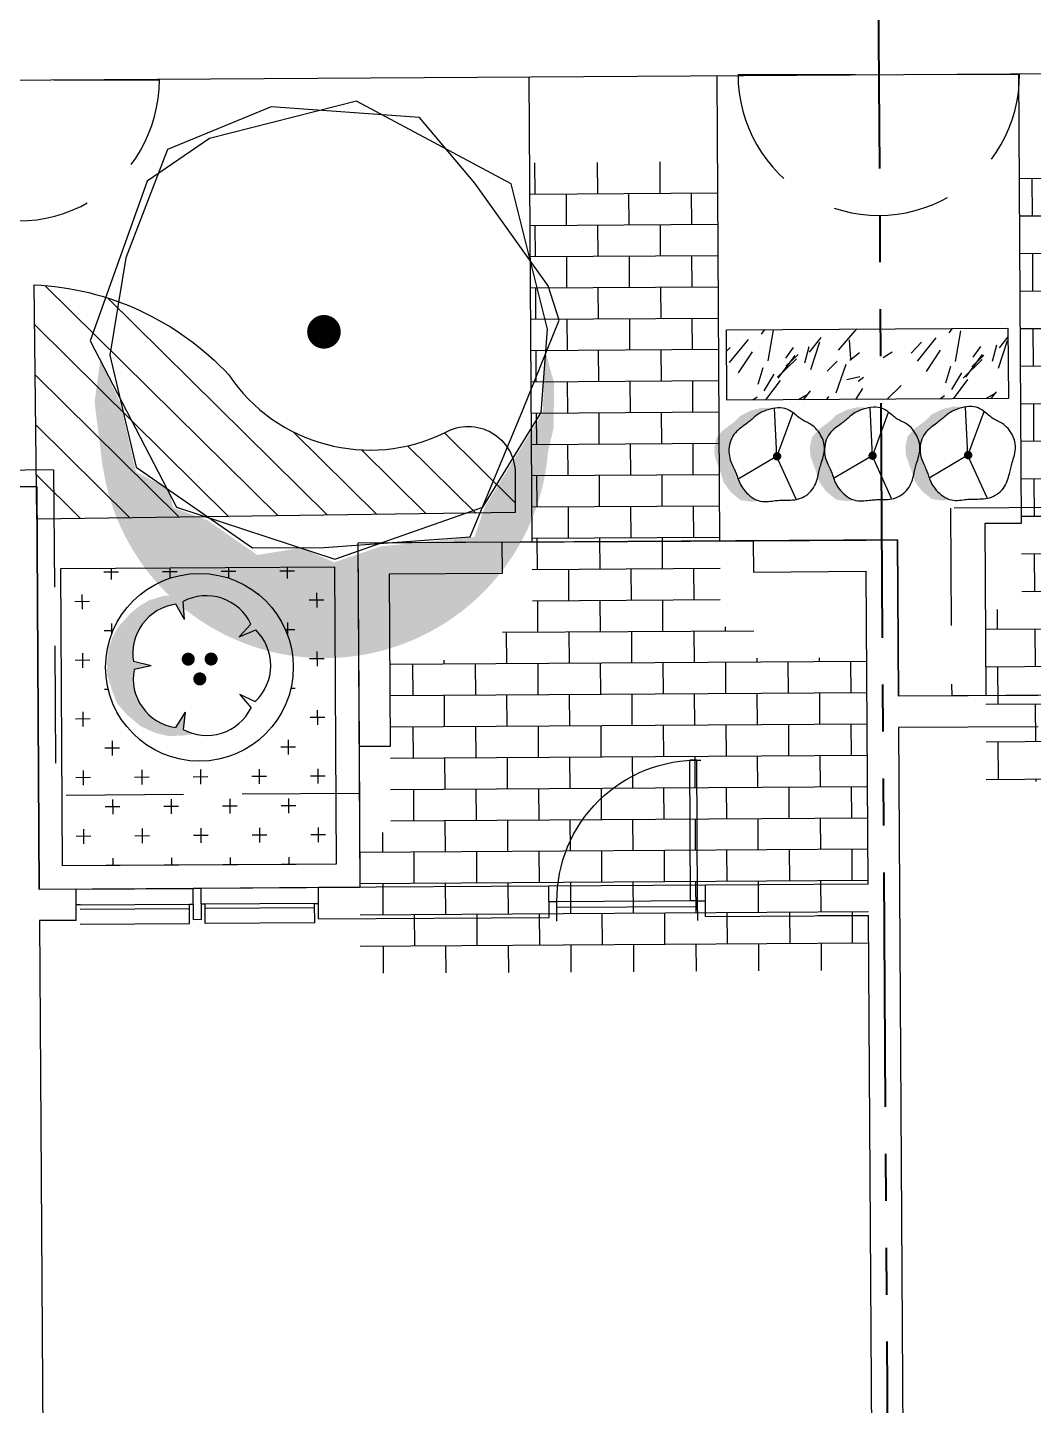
# Model space of a CAD drawing. Header units: feet. Extents: x 919634 to 928945, y 707022 to 708026.
# Drawn here: x 920862.08 to 920883.51, y 707230.98 to 707260.34 of the extents above; entities that cross this region are included whole.
import ezdxf

# ---------------------------------------------------------------- set-up
doc = ezdxf.new("R2010")
doc.units = ezdxf.units.FT
doc.header["$LTSCALE"] = 20
doc.header["$MEASUREMENT"] = 0
for name, pattern in [('HIDDEN2', [0.1875, 0.125, -0.0625]), ('Site Plan$0$HIDDEN2', [0.1875, 0.125, -0.0625]), ('Site Plan$0$PHANTOM2', [1.25, 0.625, -0.125, 0.125, -0.125, 0.125, -0.125])]:
    doc.linetypes.add(name, pattern=pattern)
for name, color, linetype in [('-u-site-utility clear zone', 252, 'HIDDEN2'), ('-u-site-xref', 7, 'Continuous'), ('LP-ANNO-LABL-SHRB', 2, 'Continuous'), ('Site Plan$0$-u-site-bldg_interior', 252, 'Continuous'), ('Site Plan$0$A-SILL', 4, 'Continuous'), ('Site Plan$0$SP-BLDG-ROOF ABOVE', 4, 'Site Plan$0$HIDDEN2'), ('Site Plan$0$SP-LOT PAVERS', 254, 'Continuous'), ('x-Villa5-LP Block$0$L-002', 253, 'Continuous'), ('x-Villa5-LP Block$0$LK-SHRB-013M', 253, 'Continuous'), ('x-Villa5-LP Block$0$LK-SHRB-035M', 253, 'Continuous'), ('x-Villa5-LP Block$0$LK-SHRB-TRNK', 253, 'Continuous'), ('x-Villa5-LP Block$0$LK-TREE-025M', 253, 'Continuous'), ('x-Villa5-LP Block$0$LK-TREE-050M', 253, 'Continuous'), ('x-Villa5-LP Block$0$LK-TREE-TRNK', 253, 'Continuous'), ('x-Villa5-LP Block$0$LP-PATT-SHAR', 253, 'Continuous'), ('x-Villa5-LP Block$0$LP-SHAR-BRDR-CONT', 253, 'Continuous'), ('x-Villa5-LP Block$0$LP-SHRB', 253, 'Continuous'), ('x-Villa5-LP Block$0$LP-TREE', 253, 'Continuous')]:
    doc.layers.add(name, color=color, linetype=linetype)
for name, color, linetype, lineweight in [('Site Plan$0$SP-LOT LINES', 252, 'Site Plan$0$PHANTOM2', 40), ('Site Plan$0$SP-SIDEWALK', 2, 'Continuous', 25), ('SP-BUILDING-FOOTPRINT', 1, 'Continuous', 25)]:
    doc.layers.add(name, color=color, linetype=linetype, lineweight=lineweight)
for name, color, linetype, plot in [('x-Villa5-LP Block$0$-u-site-no_plot', 253, 'Continuous', False), ('x-Villa5-LP Block$0$LK-SHRB-SHAD', 253, 'Continuous', False), ('x-Villa5-LP Block$0$LK-TREE-SHAD', 253, 'Continuous', False), ('x-Villa5-LP Block$0$LK-TREE-SHAD-SM30', 253, 'Continuous', False), ('x-Villa5-LP Block$0$LK-TREE-SHAD-SM40', 253, 'Continuous', False), ('x-Villa5-LP Block$0$LK-TREE-SHAD-SM50', 253, 'Continuous', False)]:
    doc.layers.add(name, color=color, linetype=linetype, plot=plot)
doc.layers.get('-u-site-xref').off()

# ---------------------------------------------------------------- blocks, each defined once
blk = doc.blocks.new('Site Plan$0$DR1H902')
for p, q in [((-0.5, 0), (-0.5, 1)), ((-0.5, 1.000000000000057), (-0.4500000000000455, 1.000000000000057)), ((-0.4500000000000455, 0), (-0.4500000000000455, 1)), ((-0.5, -5.684341886080801e-14), (-0.4500000000000455, -5.684341886080801e-14))]:
    blk.add_line(p, q)
blk.add_arc((-0.5, 0), 1, 0, 91.70698490235472)
blk = doc.blocks.new('Site Plan$0$A$C4e4189c5')
at = {"layer": 'Site Plan$0$-u-site-bldg_interior'}
for p, q in [((-38.00000000004002, 4), (-40.00000000004002, 4)), ((-2.00000000005457, 5.5), (-38.00000000005457, 5.5)), ((-2.000000000040018, 4), (-38.00000000004002, 4)), ((-2.000000000040018, 4), (-4.001776687800884e-11, 4))]:
    blk.add_line(p, q, dxfattribs=at)
at = {"layer": 'Site Plan$0$-u-site-bldg_interior', "xscale": 35.99999999999999, "yscale": 35.99999999999999, "zscale": 95.99999999999997, "rotation": 179.9999999999935}
blk.add_blockref('Site Plan$0$DR1H902', (-20.00000000004002, 4), dxfattribs=at)
blk = doc.blocks.new('Site Plan')
at = {"layer": 'Site Plan$0$SP-LOT PAVERS', "extrusion": (-1.012727550993414e-05, 0.001616752370592864, 0.9999986930037512)}
h = blk.add_hatch(dxfattribs=at)
h.set_pattern_fill('AR-B816', color=256, scale=0.1, angle=-179.6413618668968)
h.set_pattern_definition([(180.3586381331031, (920940.2527046358, 707260.8102950884), (0.005007500297315185, -0.799984327934475), []), (270.3586381331032, (920940.2527046358, 707260.8102950884), (0.8049918282317896, -0.7949768276371598), [0.8000000000000004, -0.8000000000000004])])
h.paths.add_polyline_path([(920882.4974279511, 707245.1984897464), (920887.2762168691, 707245.2284025663), (920898.6193878188, 707245.2994051217), (920898.5964367148, 707248.9659738719), (920887.2532659894, 707248.8949713173), (920887.1932568621, 707258.4781305334), (920883.193340205, 707258.4522970159), (920883.2533444776, 707248.8699338167), (920882.4744770713, 707248.8650584978)])
h = blk.add_hatch(dxfattribs=at)
h.set_pattern_fill('AR-B816', color=256, scale=0.08333333333333336, angle=-179.6413618668968)
h.set_pattern_definition([(180.3586381331031, (920936.8681339064, 707258.7882742796), (0.004172916914429321, -0.6666536066120625), []), (270.3586381331032, (920936.8681339064, 707258.7882742796), (0.6708265235264912, -0.6624806896976327), [0.6666666666666669, -0.6666666666666669])])
h.paths.add_polyline_path([(920872.8289387041, 707248.470546203), (920872.1854578584, 707248.4665183357), (920872.1896306012, 707247.7998924915), (920869.7835392136, 707247.7848038037), (920869.8064902569, 707244.1182089675), (920869.1398366508, 707244.1140360505), (920869.1586146906, 707241.1141086472), (920879.9917357925, 707241.1819046228), (920879.9500067319, 707247.8484407867), (920877.5460791702, 707247.833393407), (920877.5419062533, 707248.5000470137), (920876.8288604481, 707248.4955837049), (920876.7690547582, 707258.4120842146), (920872.7691330141, 707258.3870467121)])
at = {"layer": 'Site Plan$0$-u-site-bldg_interior', "extrusion": (-1.012727550993415e-05, 0.001616752370592864, 0.9999986930037513)}
for p, q in [((920861.6050821258, 707250.5596747972, 0.05119696504668934), (920862.2717357324, 707250.5638477087, 0.05119696986675533)), ((920862.2717357324, 707250.5638477087, 0.05119696986675533), (920862.3254620064, 707241.980676311, 0.06507439480992154)), ((920877.541952938, 707249.4093912898, 0.05321808835730939), (920879.9459066442, 707249.4244388135, 0.05321810573915185)), ((920877.541952938, 707249.4093912898, 0.05321808835730939), (920877.5461258441, 707248.7427385544, 0.05429594441656844)), ((920879.9459066442, 707249.4244388135, 0.05321810573915185), (920880.6125602511, 707249.428611725, 0.05321811055940606)), ((920880.6125602511, 707249.428611725, 0.05321811055940606), (920880.6334247696, 707246.095349897, 0.05860738786603958)), ((920872.1855045428, 707249.3758626556, 0.0532180496273863), (920869.1127593748, 707249.3566288385, 0.05321802740983182)), ((920869.1127593748, 707249.3566288385, 0.05321802740983182), (920869.1398832641, 707245.0233860589, 0.06022409179426276)), ((920872.1855045428, 707249.3758626556, 0.0532180496273863), (920872.1896774486, 707248.7092099205, 0.05429590568608069)), ((920872.1896774486, 707248.7092099205, 0.05429590568608069), (920869.7835858873, 707248.6941490144, 0.0542958882895333)), ((920869.7835858873, 707248.6941490144, 0.0542958882895333), (920869.8065368702, 707245.0275589704, 0.06022409661432874)), ((920877.5461258441, 707248.7427385544, 0.05429594441656844), (920879.9500534058, 707248.7577859143, 0.05429596179841008)), ((920879.9917823575, 707242.0912584632, 0.0650745225466564), (920879.9500534058, 707248.7577859143, 0.05429596179841008)), ((920883.6096542778, 707246.1139795752, 0.05860740938592358), (920880.6334014088, 707246.0953497507, 0.05860738786605889)), ((920883.6138271838, 707245.44732684, 0.05968526544480619), (920880.6375747606, 707245.4286970183, 0.05968524392494472)), ((920880.6375747606, 707245.4286970183, 0.05968524392494472), (920880.8780383657, 707207.0128495946, 0.1217966727360589)), ((920869.8065368702, 707245.0275589704, 0.06022409661432874), (920869.1398832641, 707245.0233860589, 0.06022409179426276)), ((920873.1873413346, 707242.0486661344, 0.06507447334642473), (920868.275051994, 707242.0179177092, 0.06507443782800387)), ((920876.5206093681, 707242.0695306916, 0.06507449744769576), (920873.1873413346, 707242.0486661344, 0.06507447334642473)), ((920873.1915142408, 707241.3820134146, 0.06615232938027428), (920873.1873413346, 707242.0486661344, 0.06507447334642473)), ((920879.9917823575, 707242.0912584632, 0.0650745225466564), (920876.5206093681, 707242.0695306916, 0.06507449744769576)), ((920876.5247822738, 707241.4028779564, 0.06615235350676658), (920876.5206093681, 707242.0695306916, 0.06507449744769576)), ((920863.1084865427, 707241.9855776451, 0.06507440047159843), (920862.3254618733, 707241.98067631, 0.06507439481010881)), ((920863.1084865427, 707241.9855776451, 0.06507440047159843), (920865.6084375677, 707242.001226063, 0.0650744185475517)), ((920863.1126594489, 707241.3189249098, 0.06615225653066927), (920863.1084865427, 707241.9855776451, 0.06507440047159843)), ((920865.775100969, 707242.0022692909, 0.06507441975280348), (920865.6084375677, 707242.001226063, 0.0650744185475517)), ((920865.6126104736, 707241.3345733278, 0.06615227460662253), (920865.6084375677, 707242.001226063, 0.0650744185475517)), ((920868.275051994, 707242.0179177092, 0.06507443782800387), (920865.775100969, 707242.0022692909, 0.06507441975280348)), ((920865.7792738752, 707241.3356165558, 0.06615227581149787), (920865.775100969, 707242.0022692909, 0.06507441975280348)), ((920868.2792249, 707241.3512649738, 0.06615229388745113), (920868.275051994, 707242.0179177092, 0.06507443782800387)), ((920863.1939270078, 707241.6492084329, 0.06561909218393734), (920863.1105953074, 707241.6486868184, 0.06561909158215846)), ((920863.1939270078, 707241.6492084329, 0.06561909218393734), (920865.5272146316, 707241.6638136224, 0.06561910905557995)), ((920863.194506491, 707241.5566317166, 0.06576877187369468), (920865.5277941144, 707241.5712369072, 0.06576878874383153)), ((920865.5272146316, 707241.6638136224, 0.06561910905557995), (920865.610546332, 707241.6643352364, 0.06561910965811173)), ((920865.5298003859, 707241.2507201219, 0.06628700601154519), (920865.5272146316, 707241.6638136224, 0.06561910905557995)), ((920865.8605414347, 707241.6659000783, 0.06561911146570706), (920865.7772097336, 707241.6653784643, 0.06561911086317528)), ((920868.1938290579, 707241.6805052682, 0.06561912833678499), (920865.8605414347, 707241.6659000783, 0.06561911146570706)), ((920865.8631271891, 707241.252806578, 0.06628700842110764), (920865.8605414347, 707241.6659000783, 0.06561911146570706)), ((920868.1944085408, 707241.5879285525, 0.06576880802560123), (920865.8611209175, 707241.5733233627, 0.06576879115414687)), ((920868.1938290579, 707241.6805052682, 0.06561912833678499), (920868.2771607586, 707241.6810268821, 0.06561912893931676)), ((920868.1964148124, 707241.2674117676, 0.06628702529275023), (920868.1938290579, 707241.6805052682, 0.06561912833678499)), ((920873.3560911895, 707241.7163829945, 0.0656134025811178), (920873.1894277879, 707241.7153397663, 0.06561340137643068)), ((920876.3560324194, 707241.735161096, 0.06561342427244996), (920873.3560911895, 707241.7163829945, 0.0656134025811178)), ((920873.3586992557, 707241.2997250346, 0.0662870626185782), (920873.3560911895, 707241.7163829945, 0.0656134025811178)), ((920876.3568148392, 707241.6101637082, 0.06581552228334926), (920873.3568736092, 707241.5913856067, 0.06581550059220534)), ((920876.3560324194, 707241.735161096, 0.06561342427244996), (920876.5226958212, 707241.7362043238, 0.0656134254775135)), ((920876.3586404854, 707241.3185031365, 0.06628708430915746), (920876.3560324194, 707241.735161096, 0.06561342427244996)), ((920863.1126594489, 707241.3189249098, 0.06615225653066927), (920862.3296347792, 707241.3140235748, 0.06615225086899142)), ((920862.3296347792, 707241.3140235748, 0.06615225086899142), (920862.5575796473, 707204.8981374345, 0.1250301065271504)), ((920863.1965127625, 707241.2361149318, 0.06628698914065546), (920865.5298003859, 707241.2507201219, 0.06628700601154519)), ((920865.7792738752, 707241.3356165558, 0.06615227581149787), (920865.6126104736, 707241.3345733278, 0.06615227460662253)), ((920868.1964148124, 707241.2674117676, 0.06628702529275023), (920865.8631271891, 707241.252806578, 0.06628700842110764)), ((920868.2792249, 707241.3512649738, 0.06615229388745113), (920873.1915142408, 707241.3820134146, 0.06615232938027428)), ((920876.5247822738, 707241.4028779564, 0.06615235350676658), (920879.9959552633, 707241.424605728, 0.06615237860572723)), ((920879.9959553555, 707241.4246057286, 0.0661523786057279), (920878.9127238205, 707241.4178252518, 0.0661523707733974)), ((920880.2239002208, 707205.0087179648, 0.125030236888593), (920879.9959552633, 707241.424605728, 0.06615237860572723))]:
    blk.add_line(p, q, dxfattribs=at)
at = {"layer": 'Site Plan$0$A-SILL', "extrusion": (-1.012727550993415e-05, 0.001616752370592864, 0.9999986930037513)}
for p, q in [((920872.1855045428, 707249.3758626556, 0.0532180496273863), (920877.541952938, 707249.4093912898, 0.05321808835730939)), ((920869.1398832641, 707245.0233860589, 0.06022409179426276), (920869.1586612548, 707242.0234625761, 0.0650744217058479))]:
    blk.add_line(p, q, dxfattribs=at)
at = {"layer": 'Site Plan$0$SP-BLDG-ROOF ABOVE', "extrusion": (-1.012727550993415e-05, 0.001616752370592864, 0.9999986930037513)}
for p, q in [((920862.6317907617, 707250.9176887177, 0.0506285422103103), (920857.0915618109, 707250.8647790214, 0.05065797670087926)), ((920862.631790764, 707250.9176883493, 0.05062854280602166), (920862.6752129806, 707243.9829166278, 0.0618408058294535)), ((920881.7460634459, 707250.1023448724, 0.05214032878648174), (920881.7711008893, 707246.102471169, 0.0586073960922211)), ((920899.320741947, 707250.2123533939, 0.05214045586003344), (920881.7460637202, 707250.1023448742, 0.05214032878648373)), ((920881.7460778309, 707250.1031654036, 0.05213963784605789), (920881.7711152742, 707246.1032916998, 0.05860670515217369)), ((920899.3207563325, 707250.2131739241, 0.05213976492092712), (920881.7460781056, 707250.103165405, 0.05213963784643632)), ((920869.146126084, 707244.0234339557, 0.06184083206314507), (920862.3129432023, 707243.9806482918, 0.06184080436119749))]:
    blk.add_line(p, q, dxfattribs=at)
at = {"layer": 'Site Plan$0$SP-LOT LINES', "ltscale": 0.4, "extrusion": (-1.012727550993415e-05, 0.001616752370592864, 0.9999986930037513)}
blk.add_line((920880.0731783743, 707282.3425178896, -4.217729104307113e-07), (920880.6365206846, 707192.3443986198, 0.1455101462099329), dxfattribs=at)
at = {"layer": 'Site Plan$0$SP-SIDEWALK'}
blk.add_line((920602.2352008489, 707257.5999351576), (920957.5727261403, 707259.8273450934), dxfattribs=at)
at = {"layer": 'Site Plan$0$SP-SIDEWALK', "extrusion": (-1.012727550993415e-05, 0.001616752370592864, 0.9999986930037513)}
for p, q in [((920843.2178612881, 707259.1114018887, 0.03718470923376287), (920938.5493310263, 707259.7081282525, 0.03718539852995505)), ((920872.8289826317, 707249.3803476335, 0.05321731520763538), (920872.7692435673, 707259.2858148142, 0.03720200173561865)), ((920876.8289098898, 707249.4044708712, 0.05321882227331641), (920876.7691708253, 707259.3099380516, 0.03720350880148791))]:
    blk.add_line(p, q, dxfattribs=at)
at = {"layer": 'Site Plan$0$SP-SIDEWALK', "extrusion": (-1.012727550993415e-05, 0.001616752370592864, 0.9999986930037513), "elevation": 1134.174397309815}
blk.add_lwpolyline([(920883.1933585837, 707258.4530931787), (920883.2533443507, 707248.869933817), (920882.4744770721, 707248.8650584985), (920882.4974278476, 707245.1985063688)], dxfattribs=at)
at = {"layer": 'Site Plan$0$-u-site-bldg_interior', "extrusion": (-1.012727550993413e-05, 0.001616752370592863, 0.9999986930037513), "xscale": -0.08333333333333341, "yscale": 0.08333333333333345, "zscale": 0.08333333333333337, "rotation": 180.3586381331032}
blk.add_blockref('Site Plan$0$A$C4e4189c5', (920876.5205381487, 707241.1609971098, 1134.174397309814), dxfattribs=at)
blk = doc.blocks.new('x-Villa5-LP Block$0$SHRUB-LRG-121')
at = {"layer": 'x-Villa5-LP Block$0$LK-SHRB-SHAD'}
blk.add_hatch(color=256, dxfattribs=at).paths.add_polyline_path([(0.2065465789053249, 0.499285902393737), (0.2951794070149774, 0.5079279536462238), (0.411915319333076, 0.4906438459901814), (0.5243276808678559, 0.397741762831771), (0.5999898483938679, 0.2918765950680324), (0.6432253726944523, 0.1579247517193387), (0.6994315575786629, -0.001953250537884088), (0.703755108361996, -0.1099789298269798), (0.6778137954283778, -0.2158440975907219), (0.6107987294690176, -0.2914620730930899), (0.4746068345091103, -0.3930062126550524), (0.4097535480582408, -0.4578216202285113), (0.2908558562316514, -0.5161554880748369), (0.1676346053880735, -0.5464026751851456), (0.08764888707872842, -0.5420816469833696), (0.06386934541994549, -0.5312790790544568), (0.1525021735295979, -0.5075134316712848), (0.2389732221307597, -0.4578216202285113), (0.3146353896567717, -0.3908456959786335), (0.4184006496248998, -0.3173882371526879), (0.5027099187175637, -0.222325637317855), (0.5394601209599799, -0.1359050938865778), (0.5394601209599799, -0.008434790265017256), (0.5048716982260544, 0.1017514005494355), (0.4637979534339678, 0.1838509157789332), (0.431371310208533, 0.276753004088409), (0.3665180237576635, 0.3847786833775082), (0.2886940767231607, 0.4560756306780966), (0.2411350016392504, 0.4841623062630482)])
at = {"layer": 'x-Villa5-LP Block$0$LK-SHRB-013M'}
for p, q in [((-0.2098530739028206, 0.4809741930429254), (0.002837181159428326, 0.004674438082567178)), ((0.02411054094827492, 0.011761417733549), (0.4392924265207689, 0.2544689060083254)), ((0.002837181159428326, 0.004674438082567178), (-0.1833047622509838, -0.4896424062422291))]:
    blk.add_line(p, q, dxfattribs=at)
at = {"layer": 'x-Villa5-LP Block$0$LK-SHRB-035M'}
blk.add_line((0.002837181159428326, -0.00418428843384433), (0.02518236886833591, -0.5396977819131603), dxfattribs=at)
blk.add_lwpolyline([(0.3657733124828653, -0.35104675494226), (0.3815805365216605, -0.3398224485478138), (0.3984144767265718, -0.327644928642151), (0.4158459435518083, -0.3143925663024838), (0.4334457474515645, -0.2999437326060139), (0.4507846988800637, -0.2841767986299537), (0.4674336082915005, -0.2669701354515119), (0.4829632861400981, -0.2482021141479045), (0.4969445428800441, -0.2277511057963295), (0.5090221857100872, -0.2055785103113124), (0.5191370088070641, -0.181977842956595), (0.5273038030923587, -0.157325647833229), (0.5335373594873332, -0.1319984690422693), (0.5378524689133641, -0.1063728506847603), (0.5402639222918211, -0.08082533686176063), (0.5407865105440806, -0.05573247167431816), (0.5394350245915192, -0.03147079922348794), (0.536275354923454, -0.008348851016915404), (0.5315777903010783, 0.01359689181135337), (0.5256637190535045, 0.03439796072068546), (0.5188545295098805, 0.05408588717044083), (0.511471609999326, 0.07269220261998655), (0.5038363488509816, 0.09024843852867548), (0.4962701343939813, 0.1067861263558783), (0.4890943549574445, 0.1223367975609513), (0.4825563381064555, 0.1369648516656667), (0.4766071683498154, 0.1508661604414172), (0.4711238694322759, 0.1642694637220075), (0.4659834650985957, 0.1774035013412316), (0.4610629790935121, 0.190497013132898), (0.456239435161784, 0.2037787389308043), (0.4513898570481558, 0.2174774185687482), (0.4463912684973721, 0.2318217918805381), (0.441103597414795, 0.2469884512149925), (0.4353183883481648, 0.2629453989810351), (0.4288100900058325, 0.2796084901026141), (0.4213531510961417, 0.2968935795036778), (0.4127220203274362, 0.3147165221081671), (0.4026911464080811, 0.3329931728400304), (0.391034978046406, 0.3516393866232121), (0.3775279639507758, 0.3705710183816642), (0.3620217693270575, 0.3896513068901406), (0.3446769253713242, 0.4085330263266691), (0.3257311797771578, 0.4268163347200868), (0.3054222802381474, 0.4441013900992274), (0.2839879744478893, 0.4599883504929316), (0.2616660100999724, 0.4740773739300366), (0.238694134887993, 0.4859686184393794), (0.2153100965055472, 0.4952622420497939), (0.1917475925335239, 0.5016977528998616), (0.1682241201020815, 0.505572059567136), (0.1449531262286641, 0.5073214207389043), (0.1221480579307368, 0.5073820951024572), (0.1000223622257579, 0.5061903413450857), (0.07878948613117842, 0.5041824181540839), (0.05866287666444947, 0.5017945842167428), (0.03985598084303632, 0.4994630982203496), (0.02248366055935236, 0.497542796593585), (0.006266437205681541, 0.4960628267306575), (-0.009173752950729863, 0.4949709137671725), (-0.02421497364264269, 0.4942147828387213), (-0.03923528860280356, 0.4937421590809024), (-0.05461276156398043, 0.4935007676293139), (-0.0707254562589128, 0.493438333619558), (-0.08795143642037573, 0.4935025821872294), (-0.1065660895111904, 0.4936041247113003), (-0.1264340979145473, 0.4935051175442382), (-0.1473174677437044, 0.4929306032818879), (-0.1689782051119195, 0.491605624520087), (-0.1911783161324578, 0.4892552238546806), (-0.2136798069185772, 0.4856044438815097), (-0.2362446835835428, 0.4803783271964157), (-0.2586349522406195, 0.4733019163952399), (-0.28062070960695, 0.4641738346543072), (-0.3020044148152365, 0.4530870274718488), (-0.3225966176020663, 0.4402080209265833), (-0.3422078677040261, 0.4257033410972291), (-0.3606487148577031, 0.4097395140625011), (-0.3777297087996843, 0.3924830659011107), (-0.3932613992665566, 0.37410052269178), (-0.4070543359949141, 0.3547584105132238), (-0.4189846554291066, 0.3346415083351673), (-0.4291908408445835, 0.3140076066914048), (-0.4378769622245784, 0.293132749006741), (-0.4452470895522964, 0.2722929787059769), (-0.451505292810964, 0.2517643392139171), (-0.4568556419838004, 0.2318228739553625), (-0.461502207054032, 0.2127446263551214), (-0.4656490580048782, 0.1948056398379947), (-0.4694891977182891, 0.1781690378778826), (-0.4731713606711594, 0.1625462641450675), (-0.4768332142391358, 0.1475358423589199), (-0.4806124257978439, 0.1327362962388214), (-0.4846466627229091, 0.1177461495041427), (-0.4890735923899712, 0.1021639258742653), (-0.4940308821746626, 0.08558814906856327), (-0.4996561994526161, 0.06761734280640752), (-0.5059803350152947, 0.04795023198010284), (-0.5126065733175551, 0.02668634617363708), (-0.519031322230056, 0.00402541614392149), (-0.5247509896234988, -0.01983282735213265), (-0.5292619833685421, -0.04468865355761409), (-0.5320607113358804, -0.070342331715608), (-0.5326435813961865, -0.09659413106920312), (-0.5305070014201405, -0.1232443208614882), (-0.5253009075472193, -0.1500657602906834), (-0.517289348992108, -0.1767216683755279), (-0.5068899032382888, -0.2028478540898924), (-0.4945201477692436, -0.2280801264076509), (-0.4805976600684474, -0.2520542943026705), (-0.4655400176193822, -0.2744061667488253), (-0.4497647979055373, -0.2947715527199861), (-0.4336895784103874, -0.3127862611900234), (-0.417675376585116, -0.328206366086075), (-0.4018569697517407, -0.3412690011483335), (-0.3863125751999661, -0.352331565070255), (-0.3711204102195111, -0.3617514565453028), (-0.3563586921000876, -0.3698860742669261), (-0.3421056381314074, -0.3770928169285881), (-0.3284394656031822, -0.383729083223745), (-0.3154383918051309, -0.3901522718458565), (-0.3031309360368155, -0.3966813471353809), (-0.291346825637234, -0.4034815360208093), (-0.2798660899552345, -0.4106796310776275), (-0.2684687583396652, -0.4184024248813252), (-0.2569348601393813, -0.4267767100073954), (-0.2450444247032308, -0.4359292790313241), (-0.232577481380055, -0.4459869245286043), (-0.219314059518716, -0.4570764390747222), (-0.2050514160916777, -0.4692157957703103), (-0.1896557185658807, -0.4819876898165489), (-0.1730103620318957, -0.4948659969397617), (-0.1549987415802647, -0.5073245928662686), (-0.1355042523015726, -0.5188373533223931), (-0.1144102892863614, -0.5288781540344552), (-0.09160024762520891, -0.5369208707287783), (-0.06695752240866426, -0.5424393791316859), (-0.04048119930575922, -0.5450505099464706), (-0.01263312629937019, -0.5449429137843325), (0.01600915804914393, -0.5424481962334475), (0.04486811517845268, -0.5378979628819813), (0.07336620652719716, -0.5316238193181171), (0.1009258935340398, -0.5239573711300203), (0.1269696376376288, -0.5152302239058635), (0.1509199002766195, -0.5057739832338264), (0.1723440149706832, -0.4958832636724217), (0.1913888035635622, -0.4857047156615764), (0.208345959980015, -0.4753479986115536), (0.2235071781447999, -0.464922771932617), (0.2371641519826824, -0.4545386950350405), (0.2496085754184136, -0.4443054273290805), (0.2611321423767592, -0.4343326282250146), (0.2720265467824774, -0.4247299571331027), (0.282572228871615, -0.4155614766450064), (0.2930046141253513, -0.4067088620779806), (0.3035478743361608, -0.3980081919306642), (0.3144261812965183, -0.3892955447016995), (0.3258637067988985, -0.3804069988897325), (0.338084622635769, -0.3711786329934093), (0.3513131005996044, -0.3614465255113686)], close=True, dxfattribs=at)
at = {"layer": 'x-Villa5-LP Block$0$LK-SHRB-TRNK', "const_width": 0.046875}
blk.add_lwpolyline([(-0.0234375, 0, 1), (0.0234375, 0, 1)], format="xyb", close=True, dxfattribs=at)
blk = doc.blocks.new('x-Villa5-LP Block$0$SHRUB-LRG-421')
at = {"layer": 'x-Villa5-LP Block$0$LK-SHRB-SHAD'}
blk.add_hatch(color=256, dxfattribs=at).paths.add_polyline_path([(0.04890674199781841, 0.4855210793319458), (0.1251363003899257, 0.4961515451490079), (0.2279575585463363, 0.4996950395267881), (0.3307788259290732, 0.4731188634399501), (0.4300545247320002, 0.4252817499469046), (0.5240118891178724, 0.3455532274584883), (0.5966958789301486, 0.2605094662894487), (0.6303787066277664, 0.1719222222868169), (0.665834318615282, 0.05675879642525672), (0.667607102905194, -0.02474147036599916), (0.6551976405548317, -0.1345896575469361), (0.6250603722107044, -0.2178616744131325), (0.5896047602231818, -0.2834162367067066), (0.4956474050636501, -0.3861774409041772), (0.4282817496684288, -0.4393297930778495), (0.3591433099832955, -0.4800799235874322), (0.2545492675369729, -0.5101995882799528), (0.1588191280875293, -0.5137430826577329), (0.1020901507527654, -0.5084278439771097), (0.03472450458387755, -0.5013408667657373), (0.1198179567465303, -0.4729929463760598), (0.1074084943961608, -0.3471990546974375), (0.1712285904378987, -0.4570472418783744), (0.3095054605818319, -0.4109818726881684), (0.4123267187382424, -0.309992407021447), (0.4726012554264969, -0.1930572426291377), (0.4814651584233758, -0.09738301564303953), (0.4761468147799803, -0.03360019765230859), (0.3538249663399, -0.007024021565474214), (0.4796923741334638, 0.01778041021852061), (0.4779195990698923, 0.1453460461999825), (0.4247361810886048, 0.2799986593928168), (0.3644616536266909, 0.3526402046698607), (0.2598676111803684, 0.4199665112662778), (0.1747741497913893, 0.4359122215360571), (0.1091812786860658, 0.3313792672636495), (0.1251363003899257, 0.4554014146394252), (0.0666345479915833, 0.4784340963484794)])
at = {"layer": 'x-Villa5-LP Block$0$LK-SHRB-035M'}
for p, q in [((0.1070605847806689, 0.3273411572877905), (0.1226090518030247, 0.4520215615394463)), ((0.1070605847806689, 0.3273411572877905), (0.1765469323739666, 0.4376839616435433)), ((-0.2847589954806651, 0.2000312582911725), (-0.3682287763061147, 0.3002145037162407)), ((-0.2847589954806651, 0.2000312582911725), (-0.3985323658521303, 0.2533470929504844)), ((0.3492184028398952, -0.005960485389671533), (0.4726012543041307, 0.01778040750961551)), ((0.3492184028398952, -0.005960485389671533), (0.4756331082320884, -0.0379481273089084)), ((-0.2847589954806651, -0.2119522290705191), (-0.4058325046575888, -0.2603783826503054)), ((-0.2847589954806651, -0.2119522290705191), (-0.3706232724072152, -0.3036816353641498)), ((0.1070605847806689, -0.3392621280671371), (0.1677669135920894, -0.4492698535837576)), ((0.1070605847806689, -0.3392621280671371), (0.1157028217975551, -0.4693743823489385))]:
    blk.add_line(p, q, dxfattribs=at)
for centre, start, end in [((-0.05022857247180212, 0.1414409158475465), 60.90413336494095, 153.4676079125364), ((0.1238117442153808, 0.08618405869442114), 348.9041333649409, 81.46760791253651), ((-0.1565623821000059, -0.00700595351980482), 132.904133364941, 225.4676079125363), ((0.1250407657126544, -0.09641342650505891), 276.9041333649411, 9.467607912536403), ((-0.04823997391631707, -0.1540080214654722), 204.904133364941, 297.4676079125363)]:
    blk.add_arc(centre, 0.3554337938960817, start, end, dxfattribs=at)
at = {"layer": 'x-Villa5-LP Block$0$LK-SHRB-TRNK', "const_width": 0.04687499999999999}
for points in [[(-0.02397241328819177, 0.08914721400351056, 1), (0.02290258671183665, 0.08914721400351056, 1)], [(-0.1062937164925586, -0.0534374656917862, 1), (-0.05941871649256569, -0.0534374656917862, 1)], [(0.05834888991621057, -0.0534374656917862, 1), (0.1052238899162035, -0.0534374656917862, 1)]]:
    blk.add_lwpolyline(points, format="xyb", close=True, dxfattribs=at)
blk = doc.blocks.new('x-Villa5-LP Block$0$TREE-SIMP-007')
at = {"layer": 'x-Villa5-LP Block$0$LK-TREE-SHAD'}
blk.add_hatch(color=256, dxfattribs=at).paths.add_polyline_path([(0.04464626990468901, 0.4933402276700676), (0.118561608062322, 0.5128946276079205), (0.2185647204215968, 0.5107219136258578), (0.3620474371299451, 0.4759585417142773), (0.4816163718603264, 0.41077721549496), (0.5968373469838184, 0.2934508262281241), (0.6685787094780835, 0.09573413876823622), (0.6707526934215764, -0.07591002234803312), (0.6294470564557457, -0.2193089379584805), (0.5555317182981128, -0.3344626184234016), (0.4359627835677315, -0.4300618937703149), (0.3011759860731615, -0.4952432199896393), (0.1533453014777422, -0.5126249059454295), (0.06203811661239911, -0.4995886427736238), (0.1533453014777422, -0.4561344252940742), (0.3098719052869399, -0.4213710533824937), (0.3490035583092777, -0.3474988815952074), (0.3903091869949833, -0.3388080360272383), (0.4185709368600214, -0.2627631554380301), (0.4968342429046686, -0.1519549029372413), (0.4816163718603264, -0.05418291360825833), (0.5142260813322537, 0.019689258179028), (0.4794423961969585, 0.1239793790939174), (0.4598765655457271, 0.3325596261038299), (0.3924831709385046, 0.3564594436455195), (0.1837810270061482, 0.4868220960841683)])
at = {"layer": 'x-Villa5-LP Block$0$LK-TREE-SHAD-SM30'}
h = blk.add_hatch(color=256, dxfattribs=at)
edge = h.paths.add_edge_path()
edge.add_arc((0.2278096112222272, 2.131628207280301e-14), 0.4999999999999998, 268.9557401733575, 451.0442598266425)
edge.add_arc((0.2095848480200289, 2.131628207280301e-14), 0.4999999999999998, -88.95574017335753, 88.95574017335753, ccw=False)
at = {"layer": 'x-Villa5-LP Block$0$LK-TREE-SHAD-SM40'}
h = blk.add_hatch(color=256, dxfattribs=at)
edge = h.paths.add_edge_path()
edge.add_arc((0.2095848480200289, 2.131628207280301e-14), 0.4999999999999998, 271.0442598266425, 448.9557401733575)
edge.add_arc((0.2095848480200289, 2.842170943040401e-14), 0.4999999999999953, 88.95574017335763, 91.3924069492444)
edge.add_arc((0.185285154257798, 2.131628207280301e-14), 0.4999999999999998, -88.60759305075572, 88.60759305075572, ccw=False)
edge.add_arc((0.2095848480200289, 2.131628207280301e-14), 0.499999999999998, 268.6075930507556, 271.0442598266424)
at = {"layer": 'x-Villa5-LP Block$0$LK-TREE-SHAD-SM50'}
h = blk.add_hatch(color=256, dxfattribs=at)
edge = h.paths.add_edge_path()
edge.add_arc((0.185285154257798, 2.131628207280301e-14), 0.4999999999999998, 271.3924069492443, 448.6075930507557)
edge.add_arc((0.185285154257798, 2.131628207280301e-14), 0.499999999999998, 88.60759305075557, 95.22189701548905)
edge.add_arc((0.1590897602023347, -0.001406959955225773), 0.4997050858628154, -86.06592945530508, 92.2147573101438, ccw=False)
edge.add_arc((0.1852851542577696, 4.263256414560601e-14), 0.5000000000000203, 270.9269308393521, 271.3924069492468)
at = {"layer": 'x-Villa5-LP Block$0$LK-TREE-025M'}
blk.add_lwpolyline([(-0.0995639653173157, 0.5008954739388543), (-0.3296293215514368, 0.3388508305590534), (-0.4764329265077549, 0.2162224539657984), (-0.5027261094850246, -0.114436205212634), (-0.408508870483189, -0.3465542038794212), (-0.1674880213418817, -0.4407152817027296), (0.04943073822045108, -0.4779417523040692), (0.2992159765043425, -0.4210071483094566), (0.481077158763668, -0.1626116406032168), (0.481077158763668, -0.00275679018125885), (0.4591661729492955, 0.3235222830814806), (0.1787055545252656, 0.4417710769863987), (-0.02287551496701212, 0.524983190020464)], close=True, dxfattribs=at)
at = {"layer": 'x-Villa5-LP Block$0$LK-TREE-050M'}
blk.add_lwpolyline([(-0.003155627734059863, 0.4987056809810113), (-0.3274382229700166, 0.4198731506352757), (-0.5136816023922108, 0.07607573693711345), (-0.43261095487901, -0.2523931292834689), (-0.3383937158772028, -0.3925398463121539), (0.0165642594988924, -0.5217376017789519), (0.3890510183432809, -0.3312256564018483), (0.5073703417409092, 0.02133092590035091), (0.3934332155061497, 0.3519895850787833), (0.1830877516881344, 0.4833771335034314)], close=True, dxfattribs=at)
at = {"layer": 'x-Villa5-LP Block$0$LK-TREE-TRNK', "const_width": 0.03749999999999999}
blk.add_lwpolyline([(-0.01874999999998295, 2.131628207280301e-14, 1), (0.01875000000001137, 2.131628207280301e-14, 1)], format="xyb", close=True, dxfattribs=at)
blk = doc.blocks.new('x-Villa5-LP Block', base_point=(60.56777102686465, 154.948772139498, 6.35512269888012e-07))
at = {"layer": 'x-Villa5-LP Block$0$LP-PATT-SHAR'}
h = blk.add_hatch(dxfattribs=at)
h.set_pattern_fill('CROSS', color=256, scale=2.5)
h.set_pattern_definition([(0, (130.5677717450308, 165.3670401020073), (0.625, 0.625), [0.3125, -0.9375]), (90, (130.7240217450308, 165.2107901020073), (-0.6249999999999999, 0.625), [0.3125, -0.9375])])
h.paths.add_polyline_path([(130.5677717450308, 171.7003735327026), (136.4011050785193, 171.7003735327026), (136.4011050785193, 165.3670401020073), (130.5677717450308, 165.3670401020073)])
edge = h.paths.add_edge_path(flags=16)
edge.add_arc((133.4582977950681, 167.4881977662145), 2, 0, 360)
h = blk.add_hatch(dxfattribs=at)
h.set_pattern_fill('ANSI31', color=256, scale=6, angle=270)
h.set_pattern_definition([(315, (126.7029368983606, 159.315460167727), (0.5303300858899108, 0.5303300858899106), [])])
edge = h.paths.add_edge_path()
edge.add_line((136.9011036732036, 164.30670574638), (136.928042210909, 159.3154589397083))
edge.add_arc((137.2429381415693, 165.3469319233266), 6.039687558083138, 222.5455261898696, 267.01136990567124, ccw=False)
edge.add_arc((129.7722161044392, 159.2542497221043), 3.627937594114115, 33.62126725337898, 115.8116281026403)
edge.add_arc((127.7029314775687, 163.3921595456653), 0.9999999999999861, 179.8113446193063, 299.316298341274, ccw=False)
edge.add_line((126.7029368983606, 163.3954521972604), (126.7056971013425, 164.233739498464))
edge.add_line((126.7056971013425, 164.233739498464), (136.9011036732036, 164.30670574638))
h = blk.add_hatch(dxfattribs=at)
h.set_pattern_fill('LAFX-C235-MULCH', color=256, scale=4, pattern_type=2)
h.set_pattern_definition([(4.236394799059999, (117.0630925456731, 161.6536001013224), (-55.99999999996307, -3.999999999998226), [0.196788, -108.099101158]), (11.8886580396, (119.4907725456731, 163.6815201013223), (-19.99999999998795, -3.999999999987124), [0.28226, -77.3836900904]), (18.7586503478, (115.9000965456731, 163.2018001013223), (-12.00135249324568, -3.995940231420409), [0.40684, -210.8370881116]), (26.5650511771, (116.0745445456731, 162.0242801013223), (3.999999999998839, 4.000000000001912), [0.195036, -8.74923497568]), (29.291362171, (115.9945725456731, 162.6494401013223), (-99.99999999996487, -56.0000000000163), [0.34172, -187.7008469828]), (30.5792268725, (119.6434125456731, 164.4666401013224), (-67.99999999995879, -39.99999999999294), [0.18574, -102.0297179592]), (30.96375653209999, (118.7566525456731, 162.4168001013223), (-7.999999999990193, -3.99999999999663), [0.59336, -22.7304477954]), (31.6075022462, (119.4980525456731, 163.2672001013223), (-20.00000000002493, -11.9999999999917), [0.2219, -60.8354494424]), (33.69006752600001, (118.0661325456731, 160.6868601013223), (-7.999999999996394, -3.999999999999507), [0.262072, -14.16013209604]), (34.6951535312, (118.4877325456731, 164.2702801013224), (-11.99999999999839, -7.999999999988333), [0.34478, -62.90077335639999]), (35.188743132, (117.4991725456731, 160.2870841013223), (-107.9704025626283, -76.04204212472915), [0.69372, -214.6014234584]), (35.7538872544, (119.2218525456731, 162.0315601013224), (-28.00000000002642, -19.99999999999163), [0.44784, -122.7755438572]), (36.41637851990001, (116.7432525456731, 161.8134801013223), (-76.01414970793455, -55.98079174272707), [0.55096, -208.255153236]), (36.8698976458, (116.2126469456731, 163.8632401013223), (-12.00000000000615, -7.99999999999078), [0.145372, -19.85462805224]), (37.18470645320001, (116.2853325456731, 163.3326401013223), (-15.99999999999958, -11.99999999998536), [0.26458, -145.3376168468]), (38.9909940425, (117.7172525456731, 162.5694401013224), (-20.0000000000038, -15.99999999999983), [0.196388, -107.877662002]), (39.61068824, (117.3756125456731, 163.7033201013223), (-91.99999999997935, -75.99999999991097), [0.82084, -149.7514050452]), (40.50284838530001, (119.1418925456731, 163.3835201013223), (-135.9659065597899, -116.0399597267622), [0.45884, -215.1704678476]), (41.34777721970001, (116.2926125456731, 162.8166401013223), (-31.99999999991816, -27.9999999999343), [0.24204, -132.9645501448]), (42.58049078329999, (119.5780125456731, 160.7232001013223), (-47.99999999992922, -43.99999999986755), [0.365244, -200.632269924]), (42.84703721090001, (116.7141725456731, 163.0418801013223), (-107.9619766122515, -100.0410496043131), [0.68404, -222.9227381596]), (43.36342295840001, (117.6372925456731, 163.3980401013224), (-68.00000000007914, -64.00000000011224), [0.359924, -98.67542319200001]), (43.95837332399999, (117.9207725456731, 163.1582001013223), (-107.9999999998423, -103.9999999998839), [0.5654399999999999, -155.023745074]), (44.0289780689, (117.1720925456731, 163.9068401013224), (-116.0000000001742, -112.0000000000871), [0.303284, -166.5978840112]), (44.1185960034, (116.0164125456731, 160.5996401013223), (-123.9413914751457, -120.0605325627017), [0.6684, -177.5451185268]), (45.9093804492, (118.6185725456731, 162.7584001013223), (120.0000000000683, 124.0000000000745), [0.32384, -177.8895149972]), (46.19348942400001, (119.1564125456731, 162.9110401013224), (88.04075343188468, 91.961001164119), [0.49352, -132.4726452916]), (46.49433359130001, (119.9050925456731, 164.0304001013224), (71.96612476155346, 76.03207801210893), [0.59128, -109.7536501416]), (47.29061004259999, (119.6434125456731, 162.5621601013223), (44.00000000004975, 47.99999999998922), [0.51436, -70.252845592]), (47.29061004259999, (116.1254125456731, 163.7686401013223), (44.00000000004975, 47.99999999998922), [0.1286, -70.6386294368]), (47.8155566842, (117.0630925456731, 162.8747201013223), (76.00000000003259, 84.00000000000307), [0.3139, -172.4286839816]), (48.6913859865, (118.4077725456731, 160.6141721013223), (27.99999999997342, 32.00000000002454), [0.63864, -175.0884164632]), (48.945186229, (116.6778525456731, 163.8995601013224), (80.00000000014165, 92.00000000004077), [0.298808, -164.139629128]), (49.2891533288, (116.6051325456731, 160.7958801013224), (23.98960873812287, 28.00890345213219), [0.41232, -189.6192475584]), (50.52754015170001, (116.2126469456731, 162.3440801013223), (35.99999999987128, 43.99999999991179), [0.6402800000000001, -87.4505651716]), (50.59933933650001, (118.5676525456731, 161.9370401013223), (35.999999999971, 43.99999999993225), [0.26338, -144.6779873448]), (51.6666598909, (119.8760125456731, 161.4355201013223), (59.99999999990578, 75.99999999987719), [0.398448, -218.8730720772]), (52.1250163489, (117.9134925456731, 162.3150401013224), (12.00000000000035, 15.99999999999941), [0.165748, -45.4412674816]), (52.5238204386, (117.0049325456731, 163.6888001013224), (52.00000000003287, 67.99999999994802), [0.274768, -150.9336970072]), (52.74471054640001, (117.2738525456731, 161.2756001013223), (12.00571148050183, 15.99571479635884), [0.64836, -124.9541741904]), (52.853313302, (119.1273725456731, 161.2538001013224), (11.99999999998811, 15.99999999999677), [0.300924, -165.3010089128]), (52.853313302, (116.0163965456731, 161.2029201013223), (11.99999999998811, 15.99999999999677), [0.6018399999999999, -165.0000854696]), (53.42696902149999, (118.3205325456731, 164.0449601013223), (80.00000000000671, 108.0000000000848), [0.280572, -154.1215008996]), (55.0079798014, (119.6652125456731, 161.9952001013224), (8.000000000000005, 11.99999999998184), [0.2661719999999999, -48.56004884799999]), (55.58163552090001, (118.3496125456731, 162.3659201013224), (51.97263882129674, 76.01871357711228), [0.4758, -169.2769596504]), (55.88552705470001, (118.4949725456731, 163.1800001013223), (7.999999999982264, 11.99999999999247), [0.54432, -149.2288414084]), (56.30993247399999, (117.8190125456731, 161.1084401013223), (3.999999999999508, 7.999999999996393), [0.7338, -13.68840068556]), (56.30993247399999, (116.9031725456731, 161.4137201013224), (3.999999999999508, 7.999999999996393), [0.28828, -14.13392479544]), (56.59217541029999, (119.4180925456731, 164.1249201013223), (108.0552685508548, 163.9635902827126), [0.40924, -210.3797519764]), (57.14427804959999, (115.8492165456731, 161.6754001013223), (36.02656141108064, 55.98291590184687), [0.41532, -147.1516050132]), (57.99461679189999, (117.1720925456731, 160.6650521013223), (11.99999999999397, 19.99999999998042), [0.4114399999999999, -37.32449366455999]), (60.708637829, (118.2405725456731, 160.3161601013223), (56.00000000001632, 99.99999999996487), [0.3417, -187.7008469828]), (62.81888891450001, (117.5791325456731, 162.3004801013223), (4.000000000003781, 7.99999999999943), [0.302324, -166.0707500204]), (65.1794586645, (119.0037725456731, 163.9868001013224), (23.98016984858512, 52.00914779172928), [0.64068, -237.3845405396]), (66.2505055071, (117.3901725456731, 161.0139601013223), (27.99999999999469, 63.99999999988719), [0.397056, -108.8549478608]), (68.1985905136, (117.4482925456731, 162.6275601013224), (4.000000000010463, 11.999999999997), [0.5479999999999999, -20.99266290064]), (68.4590240815, (117.8989725456731, 163.6451601013223), (51.99999999990812, 132.0000000000264), [0.296948, -163.116638836]), (69.1022345012, (116.5906125456731, 161.4137201013224), (31.96079913338266, 84.01492319077363), [0.42792, -145.1742755116]), (69.22774531800002, (119.7960525456731, 161.2247201013223), (11.99999999996873, 31.99999999999514), [0.225444, -123.83905563]), (70.3461759419, (118.3496125456731, 161.3264801013223), (4.000000000006307, 11.99999999998665), [0.64832, -58.8159421784]), (70.9743939624, (118.9819725456731, 160.8322401013224), (4.000000000009033, 12.00000000000449), [0.44592, -122.2569542368]), (71.5650511771, (116.8668125456731, 162.2859601013224), (-1.536326621476292e-12, 4.000000000002049), [0.6205999999999999, -12.02850691588]), (72.9794743885, (118.8947725456731, 161.4064401013223), (43.99999999994675, 144.0000000000047), [0.372476, -204.6055718795999]), (74.8459319497, (116.8740925456731, 164.1249201013223), (39.99999999994552, 147.9999999999274), [0.361464, -198.555606126]), (78.690067526, (116.4888525456731, 160.2144001013224), (-6.269429420058259e-13, 4.000000000000169), [0.593, -19.80307453568]), (79.91940201250002, (119.5489325456731, 161.3410401013223), (11.99999999994069, 67.99999999995808), [0.6644399999999999, -182.1578872004]), (93.0664855011, (117.9352925456731, 161.9080001013224), (3.963425912546002, -76.00191612744558), [0.4076399999999999, -147.8084333904])])
h.paths.add_polyline_path([(122.1835725456731, 161.8670401013223), (122.1835725456731, 160.3670401013223), (116.1835725456731, 160.3670401013223), (116.1835725456731, 161.8670401013223)])
at = {"layer": 'x-Villa5-LP Block$0$-u-site-no_plot'}
blk.add_line((155.9011008797679, 154.9487705444917, 1.271022602284738e-06), (60.56777063921465, 154.9503595109563, 6.355122698880119e-07), dxfattribs=at)
at = {"layer": 'x-Villa5-LP Block$0$L-002', "elevation": 6.355122698880118e-07}
blk.add_lwpolyline([(122.1835725456731, 161.8670401013223), (122.1835725456731, 160.3670401013223), (116.1835725456731, 160.3670401013223), (116.1835725456731, 161.8670401013223)], close=True, dxfattribs=at)
at = {"layer": 'x-Villa5-LP Block$0$LP-SHAR-BRDR-CONT'}
blk.add_lwpolyline([(130.5677717450308, 171.7003735327026), (136.4011050785193, 171.7003735327026), (136.4011050785193, 165.3670401020073), (130.5677717450308, 165.3670401020073)], close=True, dxfattribs=at)
at = {"layer": 'x-Villa5-LP Block$0$LP-SHAR-BRDR-CONT', "elevation": 6.355122698880118e-07}
blk.add_lwpolyline([(136.9011036732036, 164.30670574638), (136.928042210909, 159.3154589397083, -0.1964905726399113), (132.793256964229, 161.2630412270314, 0.3748316898876582), (128.1925619780936, 162.5202295181082, -0.5744737894837757), (126.7029368983606, 163.3954521972604), (126.7056971013425, 164.233739498464)], format="xyb", close=True, dxfattribs=at)
at = {"layer": 'x-Villa5-LP Block$0$LP-TREE'}
blk.add_circle((133.4582977950681, 167.4881977662145), 2, dxfattribs=at)
at = {"layer": 'x-Villa5-LP Block$0$LP-SHRB', "zscale": 3.319641774876093}
for name, p, xscale, yscale in [('x-Villa5-LP Block$0$SHRUB-LRG-421', (133.4534537588227, 167.4718071892187), 2.960220199269134, 2.960220199269134), ('x-Villa5-LP Block$0$SHRUB-LRG-121', (117.0473933464294, 163.0699311702484), 1.896938157072053, 1.896938157072053), ('x-Villa5-LP Block$0$SHRUB-LRG-121', (119.0840325865123, 163.0699311702484), 1.896938157072053, 1.896938157072053), ('x-Villa5-LP Block$0$SHRUB-LRG-121', (121.119491389469, 163.0699311702484), 1.896938157072053, 1.896938157072053)]:
    blk.add_blockref(name, p, dxfattribs=dict(at, xscale=xscale, yscale=yscale))
at = {"layer": 'x-Villa5-LP Block$0$LP-TREE', "xscale": 9.553646090099173, "yscale": 9.553646090099173, "zscale": 9.733612224634927, "rotation": 90}
blk.add_blockref('x-Villa5-LP Block$0$TREE-SIMP-007', (130.7599702861364, 160.356525621813), dxfattribs=at)
blk = doc.blocks.new('A$C2b7dc3a7')
at = {"layer": '-u-site-utility clear zone'}
blk.add_lwpolyline([(-3, 5.684341886080801e-14), (2.999990343749232, 0.007611662847921252)], dxfattribs=at)
blk.add_arc((0, 5.684341886080801e-14), 3, 179.8546277919402, 0.1453722080597722, dxfattribs=at)

msp = doc.modelspace()

# ---------------------------------------------------------------- block references
at = {"layer": '-u-site-xref'}
msp.add_blockref('Site Plan', (0, 0), dxfattribs=at)

# ---------------------------------------------------------------- next in the draw order: linework, layer by layer
at = {"layer": 'SP-BUILDING-FOOTPRINT', "elevation": 0.04472979984188896}
msp.add_lwpolyline([(920901.2395813126, 707246.2243339266), (920880.633401409, 707246.0953497512), (920880.6125368902, 707249.4286115794), (920869.1127592899, 707249.3566425628), (920869.1586525912, 707242.0234485986), (920862.3254794959, 707241.9806764208), (920862.2717357328, 707250.5638477093), (920857.0936496959, 707250.5314459526), (920857.0915631985, 707250.864779035), (920850.448266089, 707250.8023267918), (920850.4135968655, 707254.4896628485), (920843.5804027476, 707254.4464826186), (920843.630383912, 707246.5370529768), (920843.2965838476, 707246.534984215), (920843.5401299143, 707206.1167437102)], dxfattribs=at)

# ---------------------------------------------------------------- next in the draw order: block references
at = {"layer": '-u-site-xref', "extrusion": (-9.720214955475707e-05, -3.025696142245557e-07, 0.9999999952758253), "rotation": 180.3585587429245}
msp.add_blockref('x-Villa5-LP Block', (920938.5449778221, 707259.7079681937, -89.68475122198258), dxfattribs=at)
at = {"layer": 'LP-ANNO-LABL-SHRB'}
for p in [(920861.8841785421, 707259.2237218567, 0.03718663697343339), (920880.2171245064, 707259.3430193776, 0.03717942520870565)]:
    msp.add_blockref('A$C2b7dc3a7', p, dxfattribs=at)

doc.saveas('drawing.dxf')
